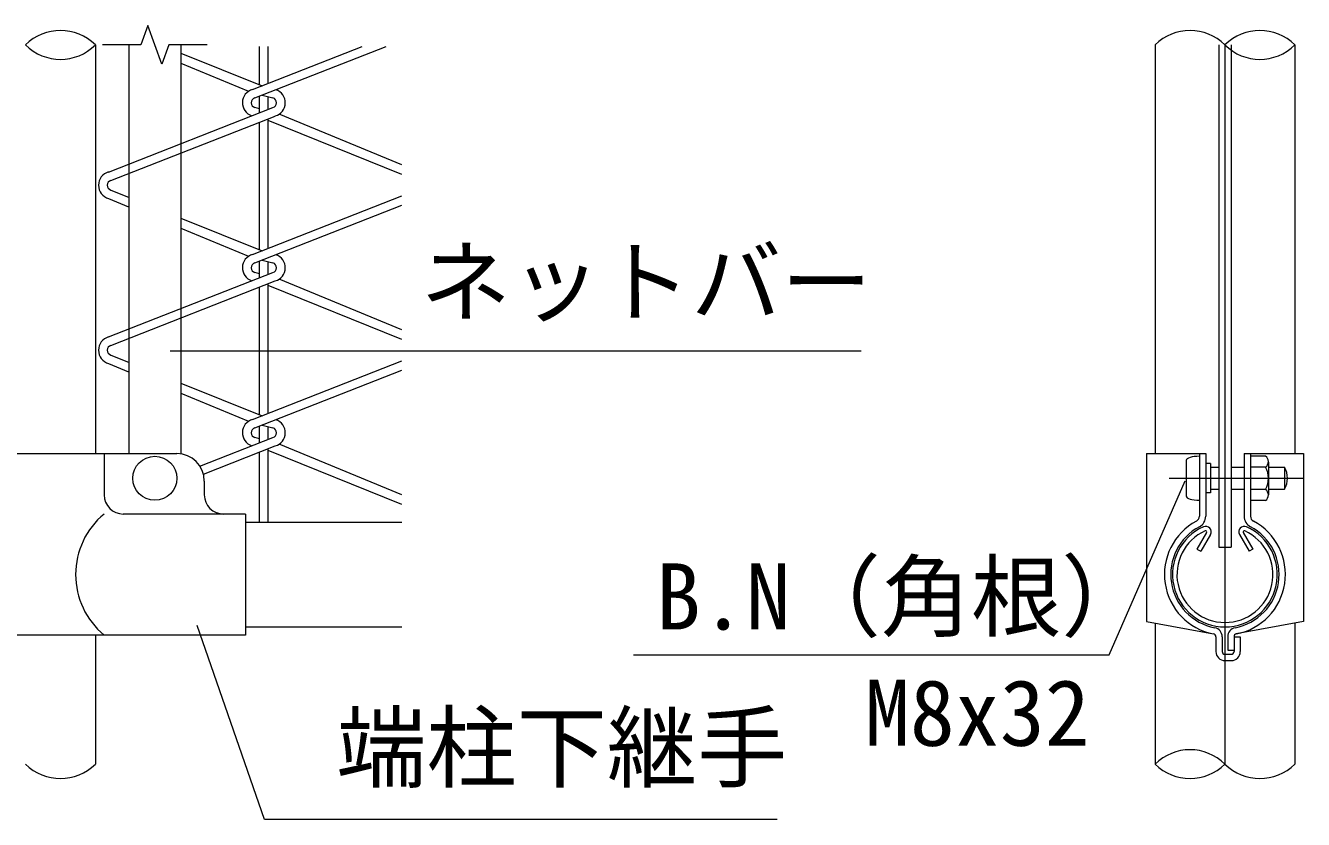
# Model space of a CAD drawing. Units: millimetres, scale not verified. Extents: x -4200 to 4200, y -2970 to 2970.
# Drawn here: x 1158 to 2087, y -51 to 527 of the extents above; entities that cross this region are included whole.
import ezdxf
from ezdxf.enums import TextEntityAlignment as Align

# ---------------------------------------------------------------- set-up
doc = ezdxf.new("R2010")
doc.units = ezdxf.units.MM
doc.header["$LTSCALE"] = 20
doc.linetypes.add('USER1', pattern=[50.8, 31.75, -6.35, 6.35, -6.35])
for name, color, linetype, lineweight in [('0-0_D-BMK', 2, 'USER1', 13), ('0-1_D-STR1', 1, 'Continuous', 18), ('0-2_D-STR-DIM', 7, 'Continuous', 9), ('0-7_D-STR3', 3, 'Continuous', 13), ('0-8_D-STR-TXT', 7, 'Continuous', 9), ('0-A_D-STR2', 7, 'Continuous', 9)]:
    doc.layers.add(name, color=color, linetype=linetype, lineweight=lineweight)
doc.styles.add('ＭＳ ゴシック', font='')
doc.styles.get('ＭＳ ゴシック').set_extended_font_data('MS Gothic')

msp = doc.modelspace()

# ---------------------------------------------------------------- linework, layer by layer
at = {"layer": '0-0_D-BMK'}
for p, q in [((2030.2, 512.44), (2030.2, -10.63)), ((1989.54, 197.27), (2087.3, 197.27))]:
    msp.add_line(p, q, dxfattribs=at)
at = {"layer": '0-1_D-STR1'}
for p, q in [((1208.7, 512.44), (1208.7, 215.27)), ((1979.4, 512.44), (1979.4, 215.27)), ((2081, 512.44), (2081, 215.27)), ((1317.9, 165.27), (1431.63, 165.27)), ((2016.85, 157.93), (2009.83, 145.78)), ((2019.63, 156.33), (2012.61, 144.17)), ((2040.77, 156.33), (2047.79, 144.17)), ((2043.55, 157.93), (2050.57, 145.78)), ((2009.83, 145.78), (2012.61, 144.17)), ((2050.57, 145.78), (2047.79, 144.17)), ((1317.9, 89.27), (1431.63, 89.27)), ((1979.4, 91.93), (1979.4, -10.63)), ((2081, 91.93), (2081, -10.63)), ((1208.7, 83.27), (1208.7, -10.63))]:
    msp.add_line(p, q, dxfattribs=at)
for centre, radius, start, end in [((2030.2, 127.27), 38.1, 114.32478, 65.67522), ((2030.2, 127.27), 34.89, 114.32478, 65.67522), ((2016.16, 158.33), 4.01, 330, 114.32478), ((2016.16, 158.33), 0.802, 330, 114.32478), ((2044.24, 158.33), 4.01, 65.67522, 210), ((2044.24, 158.33), 0.802, 65.67522, 210)]:
    msp.add_arc(centre, radius, start, end, dxfattribs=at)
at = {"layer": '0-2_D-STR-DIM'}
msp.add_lwpolyline([(1289.9, 512.44), (1262.16, 512.44), (1257.03, 498.35), (1246.77, 526.54), (1241.64, 512.44), (1213.9, 512.44)], dxfattribs=at)
for centre, start, end in [((1183.3, 486.88), 45.18146, 134.81854), ((2004.8, 486.88), 45.18146, 134.81854), ((2055.6, 486.88), 45.18146, 134.81854), ((1183.3, 538), 225.18146, 314.81854), ((2055.6, 538), 225.18146, 314.81854), ((2004.8, -36.19), 45.18146, 134.81854), ((1183.3, 14.93), 225.18146, 314.81854), ((2004.8, 14.93), 225.18146, 314.81854), ((2055.6, 14.93), 225.18146, 314.81854)]:
    msp.add_arc(centre, 36.03, start, end, dxfattribs=at)
at = {"layer": '0-7_D-STR3'}
for p, q in [((1232.9, 512.44), (1232.9, 215.27)), ((1270.9, 512.44), (1270.9, 215.04)), ((2025.7, 512.44), (2025.7, 147.27)), ((2034.7, 512.44), (2034.7, 147.27)), ((1096, 215.27), (1267.9, 215.27)), ((1215, 215.27), (1215, 185.27)), ((1973.1, 215.27), (1973.1, 93.1)), ((1973.1, 215.27), (2016.2, 215.27)), ((2011.6, 215.27), (2011.6, 169.62)), ((2016.2, 215.27), (2016.2, 169.62)), ((2044.2, 215.27), (2044.2, 169.62)), ((2044.2, 215.27), (2087.3, 215.27)), ((2048.8, 215.27), (2048.8, 169.62)), ((2087.3, 215.27), (2087.3, 93.1)), ((2002, 210.27), (2002, 184.27)), ((2019.6, 207.91), (2016.2, 207.91)), ((2019.6, 207.91), (2019.6, 186.63)), ((2019.6, 205.27), (2025.7, 205.27)), ((2034.7, 205.27), (2044.2, 205.27)), ((2059.8, 213.47), (2048.8, 213.47)), ((2059.8, 205.37), (2048.8, 205.37)), ((2061.8, 209.1), (2061.8, 185.19)), ((2061.8, 205.27), (2073.6, 205.27)), ((2073.6, 205.27), (2073.6, 189.27)), ((1287.9, 195.27), (1287.9, 185.27)), ((2019.6, 186.63), (2016.2, 186.63)), ((2019.6, 189.27), (2025.7, 189.27)), ((2034.7, 189.27), (2044.2, 189.27)), ((2059.8, 189.17), (2048.8, 189.17)), ((2061.8, 189.27), (2073.6, 189.27)), ((2059.8, 181.07), (2048.8, 181.07)), ((1317.9, 171.27), (1229, 171.27)), ((1317.9, 171.27), (1317.9, 83.27)), ((2025.7, 147.27), (2034.7, 147.27)), ((1973.1, 93.1), (2021.97, 84.05)), ((2087.3, 93.1), (2038.43, 84.05)), ((1317.9, 83.27), (1096, 83.27)), ((2023.6, 82.08), (2023.6, 71.27)), ((2028.2, 82.08), (2028.2, 71.27)), ((2032.2, 82.08), (2032.2, 72.27)), ((2036.8, 82.08), (2036.8, 71.27)), ((2036.8, 82.08), (2041.4, 82.08)), ((2041.4, 82.08), (2041.4, 71.27)), ((2030.2, 69.27), (2034.8, 69.27)), ((2032.2, 72.27), (2036.8, 72.27)), ((2030.2, 64.67), (2034.8, 64.67))]:
    msp.add_line(p, q, dxfattribs=at)
msp.add_circle((1251.9, 197.27), 16, dxfattribs=at)
for centre, radius, start, end in [((1267.9, 195.27), 20, 0, 90), ((2056.72, 209.42), 5.08, 307.21089, 52.78911), ((2044.4, 197.27), 17.4, 332.26063, 27.73937), ((2058.6, 197.27), 17, 331.92751, 28.07249), ((2056.7, 185.12), 5.1, 307.42505, 52.57495), ((1229, 185.27), 14, 180, 270), ((1301.9, 185.27), 14, 180, 270), ((1251.39, 127.27), 57.1, 129.59418, 230.40582), ((2007.6, 169.62), 4, 298.0884, 0), ((2007.6, 169.62), 8.6, 298.0884, 0), ((2052.8, 169.62), 8.6, 180, 241.9116), ((2052.8, 169.62), 4, 180, 241.9116), ((2030.2, 127.27), 44, 118.0884, 259.22478), ((2030.2, 127.27), 39.4, 118.0884, 259.22478), ((2030.2, 127.27), 39.4, 280.77522, 61.9116), ((2030.2, 127.27), 44, 280.77522, 61.9116), ((2021.6, 82.08), 2, 0, 79.22478), ((2021.6, 82.08), 6.6, 0, 79.22478), ((2038.8, 82.08), 6.6, 100.77522, 180), ((2038.8, 82.08), 2, 100.77522, 180), ((2030.2, 71.27), 6.6, 180, 270), ((2030.2, 71.27), 2, 180, 270), ((2034.8, 71.27), 6.6, 270, 0), ((2034.8, 71.27), 2, 270, 0)]:
    msp.add_arc(centre, radius, start, end, dxfattribs=at)
for centre, start_param, end_param in [((2011.6, 210.27), 1.570796, 3.141593), ((2011.6, 184.27), 3.141593, 4.712389)]:
    msp.add_ellipse(centre, major_axis=(9.6, 0), ratio=0.3125, start_param=start_param, end_param=end_param, dxfattribs=at)
at = {"layer": '0-8_D-STR-TXT'}
msp.add_line((1765.72, 289.79), (1263.06, 289.79), dxfattribs=at)
for points in [[(1599.99, 68.93), (1946.05, 68.93), (2001.2, 195.44)], [(1704.43, -50.85), (1331.68, -50.85), (1282.68, 90.3)]]:
    msp.add_lwpolyline(points, dxfattribs=at)
at = {"layer": '0-A_D-STR2'}
for p, q in [((1322.94, 480.03), (1402.71, 511.34)), ((1324.65, 473.87), (1420.13, 511.34)), ((1328.02, 483.62), (1328.02, 511.34)), ((1334.42, 484.54), (1334.42, 511.34)), ((1270.86, 506.54), (1330.02, 482.81)), ((1270.86, 499.09), (1320.14, 478.77)), ((1328.02, 463.1), (1328.02, 474.8)), ((1330.09, 476), (1337.78, 473.87)), ((1334.42, 466), (1334.42, 474.8)), ((1218.29, 420.03), (1337.78, 466.93)), ((1328.02, 466), (1324.65, 466.93)), ((1220, 413.87), (1339.49, 460.76)), ((1328.02, 363.62), (1328.02, 456.26)), ((1334.42, 364.54), (1334.42, 458.77)), ((1431.63, 418.24), (1334.42, 457.58)), ((1431.63, 425.2), (1342.29, 462.03)), ((1218.29, 400.76), (1232.86, 394.75)), ((1220, 406.93), (1232.86, 401.77)), ((1322.94, 360.03), (1431.63, 402.69)), ((1324.65, 353.87), (1431.63, 395.85)), ((1270.86, 386.54), (1330.02, 362.81)), ((1270.86, 379.09), (1320.14, 358.77)), ((1328.02, 343.1), (1328.02, 354.8)), ((1330.09, 356), (1337.78, 353.87)), ((1334.42, 346), (1334.42, 354.8)), ((1218.29, 300.03), (1337.78, 346.93)), ((1328.02, 346), (1324.65, 346.93)), ((1220, 293.87), (1339.49, 340.76)), ((1328.02, 243.62), (1328.02, 336.26)), ((1334.42, 244.54), (1334.42, 338.77)), ((1431.63, 298.24), (1334.42, 337.58)), ((1431.63, 305.2), (1342.29, 342.03)), ((1218.29, 280.76), (1232.86, 274.76)), ((1220, 286.93), (1232.86, 281.77)), ((1322.94, 240.03), (1431.63, 282.69)), ((1324.65, 233.87), (1431.63, 275.85)), ((1270.86, 266.54), (1330.02, 242.81)), ((1270.86, 259.09), (1320.14, 238.77)), ((1328.02, 223.1), (1328.02, 235.19)), ((1330.09, 236), (1337.78, 233.87)), ((1334.42, 225.61), (1334.42, 234.8)), ((1284.71, 206.1), (1337.78, 226.93)), ((1328.02, 226), (1324.65, 226.93)), ((1287.26, 200.26), (1339.49, 220.76)), ((1328.02, 165.27), (1328.02, 216.26)), ((1334.42, 165.27), (1334.42, 218.77)), ((1431.63, 178.24), (1334.42, 217.58)), ((1431.63, 185.2), (1342.29, 222.03))]:
    msp.add_line(p, q, dxfattribs=at)
for centre, radius, start, end in [((1325.62, 470.4), 10, 105.52411, 251.53809), ((1336.82, 470.4), 10, 285.52411, 71.5381), ((1325.62, 470.4), 3.6, 105.52411, 254.47589), ((1336.82, 470.4), 3.6, 285.52411, 74.47589), ((1220.96, 410.4), 10, 105.52411, 254.47589), ((1220.96, 410.4), 3.6, 105.52411, 254.47589), ((1325.62, 350.4), 10, 105.52411, 251.53809), ((1325.62, 350.4), 3.6, 105.52411, 254.47589), ((1336.82, 350.4), 3.6, 285.52411, 74.47589), ((1336.82, 350.4), 10, 285.52411, 71.5381), ((1220.96, 290.4), 10, 105.52411, 254.47589), ((1220.96, 290.4), 3.6, 105.52411, 254.47589), ((1325.62, 230.4), 10, 105.52411, 251.53809), ((1325.62, 230.4), 3.6, 105.52411, 254.47589), ((1336.82, 230.4), 3.6, 285.52411, 74.47589), ((1336.82, 230.4), 10, 285.52411, 71.5381)]:
    msp.add_arc(centre, radius, start, end, dxfattribs=at)

# ---------------------------------------------------------------- texts
at = {"layer": '0-8_D-STR-TXT', "style": 'ＭＳ ゴシック'}
for s, p in [('ネットバー', (1445.16, 301.74)), ('B.N（角根）', (1616.23, 72.87)), ('M8x32', (1768.31, -11.71)), ('端柱下継手', (1383.87, -37))]:
    msp.add_text(s, height=48.09, dxfattribs=at).set_placement(p, align=Align.BOTTOM_LEFT)

doc.saveas('drawing.dxf')
